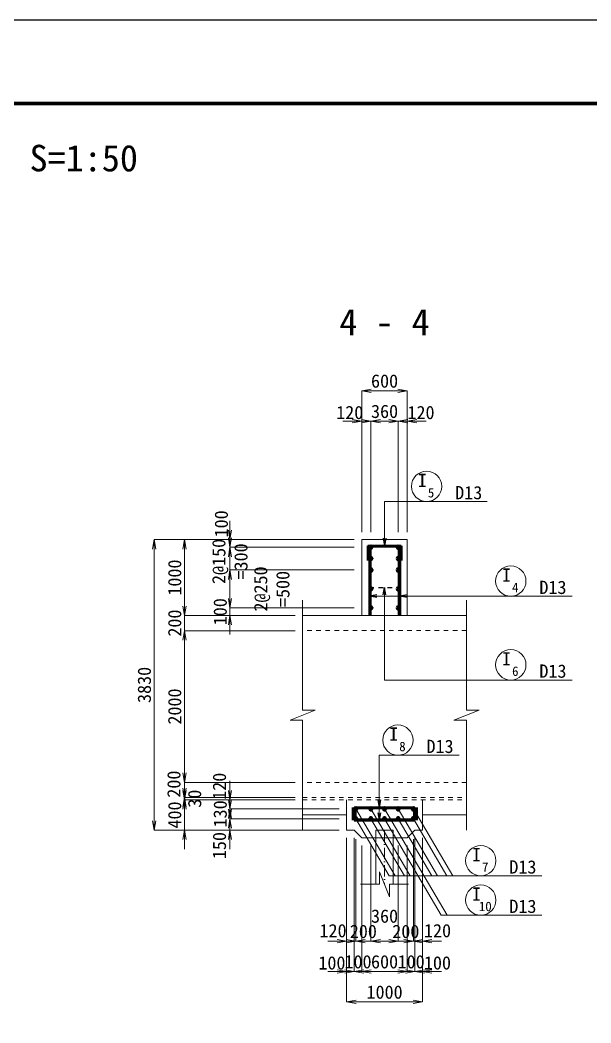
# Model space of a CAD drawing. Header units: millimetres. Extents: x 169470 to 758170, y -17820 to 11880.
# Drawn here: x 656819 to 664344, y -1341 to 11880 of the extents above; entities that cross this region are included whole.
import ezdxf
from ezdxf.enums import TextEntityAlignment as Align

# ---------------------------------------------------------------- set-up
doc = ezdxf.new("R2010")
doc.units = ezdxf.units.MM
doc.header["$LTSCALE"] = 50
doc.header["$PDSIZE"] = 300
doc.linetypes.add('SXF_一点短鎖線', pattern=[9.25, 6, -1.5, 0.25, -1.5])
doc.linetypes.add('SXF_跳び破線', pattern=[12, 6, -6])
doc.layers.get('Defpoints').update_dxf_attribs({"color": 151})
for name, color, linetype, lineweight in [('D-BGD', 7, 'Continuous', 13), ('D-BMK', 2, 'SXF_一点短鎖線', 13), ('D-STR', 1, 'Continuous', 50), ('D-STR-DIM', 7, 'Continuous', 13), ('D-STR-HTXT', 7, 'Continuous', 13), ('D-STR-STR2', 6, 'Continuous', 25), ('D-STR-STR2 @ 1', 6, 'Continuous', 25), ('D-STR-STR3', 4, 'Continuous', 25), ('D-STR-TXT', 7, 'Continuous', 13), ('D-TTL', 2, 'Continuous', 140), ('D-TTL-TXT', 7, 'Continuous', 13)]:
    doc.layers.add(name, color=color, linetype=linetype, lineweight=lineweight)
doc.styles.add('MS ゴシック', font='MS Gothic.ttf')
doc.styles.add('YOKO_GOTHIC', font='MS Gothic.ttf')
doc.dimstyles.new('DIM-50', dxfattribs={"dimscale": 50, "dimtxt": 3.5, "dimasz": 2.5, "dimexe": 0, "dimexo": 2, "dimgap": 0.8, "dimtad": 1, "dimdec": 0, "dimzin": 1, "dimdsep": 46, "dimtxsty": 'MS ゴシック', "dimblk": 'OPEN', "dimcen": 0.1, "dimclrd": 256, "dimclre": 256, "dimclrt": 256, "dimaunit": 1, "dimadec": 3, "dimazin": 0, "dimtfac": 1, "dimtdec": 0, "dimtix": 1, "dimtmove": 2, "dimatfit": 3, "dimldrblk": 'OPEN', "dimfxl": 1, "dimlwd": -1, "dimlwe": -1, "dimarcsym": 2})
doc.dimstyles.new('S50', dxfattribs={"dimscale": 50, "dimtxt": 3.5, "dimasz": 2, "dimexe": 1, "dimexo": 1, "dimgap": 1, "dimtad": 1, "dimdec": 0, "dimzin": 1, "dimdsep": 46, "dimtxsty": 'YOKO_GOTHIC', "dimblk": 'OPEN', "dimcen": 0, "dimclrd": 256, "dimclre": 256, "dimclrt": 256, "dimaunit": 1, "dimadec": 3, "dimazin": 0, "dimtfac": 1, "dimtdec": 0, "dimtix": 1, "dimtmove": 2, "dimatfit": 3, "dimldrblk": 'OPEN', "dimfxl": 1, "dimlwd": -1, "dimlwe": -1, "dimarcsym": 0})

# ---------------------------------------------------------------- blocks, each defined once
blk = doc.blocks.new('a')
at = {"layer": 'D-STR-STR2', "lineweight": 50}
for radius in [20, 10]:
    blk.add_circle((0, 0), radius, dxfattribs=at)
blk = doc.blocks.new('_Open')
at = {"color": 0, "linetype": 'ByBlock', "lineweight": -2}
for p, q in [((-1, 0.17), (0, 0)), ((-1, -0.17), (0, 0)), ((0, 0), (-1, 0))]:
    blk.add_line(p, q, dxfattribs=at)
blk = doc.blocks.new('*D101')
at = {"layer": 'D-STR-DIM', "transparency": 16777216}
for p, q in [((661199, 6593), (661074, 6593)), ((661324, 5130), (661324, 6593)), ((661324, 6593), (661444, 6593)), ((661444, 5130), (661444, 6593)), ((661569, 6593), (661694, 6593))]:
    blk.add_line(p, q, dxfattribs=at)
at = {"layer": 'Defpoints', "color": 0, "transparency": 16777216}
for p in [(661444, 6593), (661324, 5030), (661444, 5030)]:
    blk.add_point(p, dxfattribs=at)
at = {"layer": 'D-STR-DIM', "transparency": 16777216, "xscale": 125, "yscale": 125, "zscale": 125}
blk.add_blockref('_Open', (661324, 6593), dxfattribs=at)
at = {"layer": 'D-STR-DIM', "transparency": 16777216, "xscale": 125, "yscale": 125, "zscale": 125, "rotation": 180}
blk.add_blockref('_Open', (661444, 6593), dxfattribs=at)
at = {"layer": 'D-STR-DIM', "transparency": 16777216, "insert": (661165, 6705), "char_height": 175, "attachment_point": 5, "style": 'MS ゴシック'}
blk.add_mtext('120', dxfattribs=at)
blk = doc.blocks.new('*D102')
at = {"layer": 'D-STR-DIM', "transparency": 16777216}
for p, q in [((661319, 6593), (661194, 6593)), ((661444, 5130), (661444, 6593)), ((661444, 6593), (661804, 6593)), ((661804, 5130), (661804, 6593)), ((661929, 6593), (662054, 6593))]:
    blk.add_line(p, q, dxfattribs=at)
at = {"layer": 'Defpoints', "color": 0, "transparency": 16777216}
for p in [(661804, 6593), (661444, 5030), (661804, 5030)]:
    blk.add_point(p, dxfattribs=at)
at = {"layer": 'D-STR-DIM', "transparency": 16777216, "xscale": 125, "yscale": 125, "zscale": 125}
blk.add_blockref('_Open', (661444, 6593), dxfattribs=at)
at = {"layer": 'D-STR-DIM', "transparency": 16777216, "xscale": 125, "yscale": 125, "zscale": 125, "rotation": 180}
blk.add_blockref('_Open', (661804, 6593), dxfattribs=at)
at = {"layer": 'D-STR-DIM', "transparency": 16777216, "insert": (661624, 6720), "char_height": 175, "attachment_point": 5, "style": 'MS ゴシック'}
blk.add_mtext('360', dxfattribs=at)
blk = doc.blocks.new('*D103')
at = {"layer": 'D-STR-DIM', "transparency": 16777216}
for p, q in [((661679, 6593), (661554, 6593)), ((661804, 5130), (661804, 6593)), ((661804, 6593), (661924, 6593)), ((661924, 5130), (661924, 6593)), ((662049, 6593), (662174, 6593))]:
    blk.add_line(p, q, dxfattribs=at)
at = {"layer": 'Defpoints', "color": 0, "transparency": 16777216}
for p in [(661924, 6593), (661804, 5030), (661924, 5030)]:
    blk.add_point(p, dxfattribs=at)
at = {"layer": 'D-STR-DIM', "transparency": 16777216, "xscale": 125, "yscale": 125, "zscale": 125}
blk.add_blockref('_Open', (661804, 6593), dxfattribs=at)
at = {"layer": 'D-STR-DIM', "transparency": 16777216, "xscale": 125, "yscale": 125, "zscale": 125, "rotation": 180}
blk.add_blockref('_Open', (661924, 6593), dxfattribs=at)
at = {"layer": 'D-STR-DIM', "transparency": 16777216, "insert": (662104, 6705), "char_height": 175, "attachment_point": 5, "style": 'MS ゴシック'}
blk.add_mtext('120', dxfattribs=at)
blk = doc.blocks.new('*D104')
at = {"layer": 'D-STR-DIM', "transparency": 16777216}
for p, q in [((661324, 5130), (661324, 6993)), ((661449, 6993), (661799, 6993)), ((661924, 5130), (661924, 6993))]:
    blk.add_line(p, q, dxfattribs=at)
at = {"layer": 'Defpoints', "color": 0, "transparency": 16777216}
for p in [(661924, 6993), (661324, 5030), (661924, 5030)]:
    blk.add_point(p, dxfattribs=at)
at = {"layer": 'D-STR-DIM', "transparency": 16777216, "xscale": 125, "yscale": 125, "zscale": 125, "rotation": 180}
blk.add_blockref('_Open', (661324, 6993), dxfattribs=at)
at = {"layer": 'D-STR-DIM', "transparency": 16777216, "xscale": 125, "yscale": 125, "zscale": 125}
blk.add_blockref('_Open', (661924, 6993), dxfattribs=at)
at = {"layer": 'D-STR-DIM', "transparency": 16777216, "insert": (661624, 7120), "char_height": 175, "attachment_point": 5, "style": 'MS ゴシック'}
blk.add_mtext('600', dxfattribs=at)
blk = doc.blocks.new('*D105')
at = {"layer": 'D-STR-DIM', "transparency": 16777216}
for p, q in [((661224, 5030), (658586, 5030)), ((658586, 1325), (658586, 4905)), ((661024, 1200), (658586, 1200))]:
    blk.add_line(p, q, dxfattribs=at)
at = {"layer": 'Defpoints', "color": 0, "transparency": 16777216}
for p in [(658586, 5030), (661324, 5030), (661124, 1200)]:
    blk.add_point(p, dxfattribs=at)
at = {"layer": 'D-STR-DIM', "transparency": 16777216, "xscale": 125, "yscale": 125, "zscale": 125}
for p, rotation in [((658586, 5030), 90), ((658586, 1200), 270)]:
    blk.add_blockref('_Open', p, dxfattribs=dict(at, rotation=rotation))
at = {"layer": 'D-STR-DIM', "transparency": 16777216, "insert": (658458, 3115), "char_height": 175, "attachment_point": 5, "rotation": 90, "style": 'MS ゴシック'}
blk.add_mtext('3830', dxfattribs=at)
blk = doc.blocks.new('*D106')
at = {"layer": 'D-STR-DIM', "transparency": 16777216}
for p, q in [((661224, 5030), (658986, 5030)), ((658986, 4905), (658986, 4155)), ((660444, 4030), (658986, 4030))]:
    blk.add_line(p, q, dxfattribs=at)
at = {"layer": 'Defpoints', "color": 0, "transparency": 16777216}
for p in [(661324, 5030), (658986, 4030), (660544, 4030)]:
    blk.add_point(p, dxfattribs=at)
at = {"layer": 'D-STR-DIM', "transparency": 16777216, "xscale": 125, "yscale": 125, "zscale": 125}
for p, rotation in [((658986, 5030), 90), ((658986, 4030), 270)]:
    blk.add_blockref('_Open', p, dxfattribs=dict(at, rotation=rotation))
at = {"layer": 'D-STR-DIM', "transparency": 16777216, "insert": (658858, 4530), "char_height": 175, "attachment_point": 5, "rotation": 90, "style": 'MS ゴシック'}
blk.add_mtext('1000', dxfattribs=at)
blk = doc.blocks.new('*D107')
at = {"layer": 'D-STR-DIM', "transparency": 16777216}
for p, q in [((658986, 4155), (658986, 4280)), ((660444, 4030), (658986, 4030)), ((658986, 4030), (658986, 3830)), ((660444, 3830), (658986, 3830)), ((658986, 3705), (658986, 3580))]:
    blk.add_line(p, q, dxfattribs=at)
at = {"layer": 'Defpoints', "color": 0, "transparency": 16777216}
for p in [(660544, 4030), (658986, 3830), (660544, 3830)]:
    blk.add_point(p, dxfattribs=at)
at = {"layer": 'D-STR-DIM', "transparency": 16777216, "xscale": 125, "yscale": 125, "zscale": 125}
for p, rotation in [((658986, 4030), 270), ((658986, 3830), 90)]:
    blk.add_blockref('_Open', p, dxfattribs=dict(at, rotation=rotation))
at = {"layer": 'D-STR-DIM', "transparency": 16777216, "insert": (658858, 3930), "char_height": 175, "attachment_point": 5, "rotation": 90, "style": 'MS ゴシック'}
blk.add_mtext('200', dxfattribs=at)
blk = doc.blocks.new('*D108')
at = {"layer": 'D-STR-DIM', "transparency": 16777216}
for p, q in [((660444, 3830), (658986, 3830)), ((658986, 3705), (658986, 1955)), ((660444, 1830), (658986, 1830))]:
    blk.add_line(p, q, dxfattribs=at)
at = {"layer": 'Defpoints', "color": 0, "transparency": 16777216}
for p in [(660544, 3830), (658986, 1830), (660544, 1830)]:
    blk.add_point(p, dxfattribs=at)
at = {"layer": 'D-STR-DIM', "transparency": 16777216, "xscale": 125, "yscale": 125, "zscale": 125}
for p, rotation in [((658986, 3830), 90), ((658986, 1830), 270)]:
    blk.add_blockref('_Open', p, dxfattribs=dict(at, rotation=rotation))
at = {"layer": 'D-STR-DIM', "transparency": 16777216, "insert": (658858, 2830), "char_height": 175, "attachment_point": 5, "rotation": 90, "style": 'MS ゴシック'}
blk.add_mtext('2000', dxfattribs=at)
blk = doc.blocks.new('*D109')
at = {"layer": 'D-STR-DIM', "transparency": 16777216}
for p, q in [((658986, 1725), (658986, 1850)), ((660444, 1600), (658986, 1600)), ((658986, 1600), (658986, 1200)), ((661024, 1200), (658986, 1200)), ((658986, 1075), (658986, 950))]:
    blk.add_line(p, q, dxfattribs=at)
at = {"layer": 'Defpoints', "color": 0, "transparency": 16777216}
for p in [(660544, 1600), (658986, 1200), (661124, 1200)]:
    blk.add_point(p, dxfattribs=at)
at = {"layer": 'D-STR-DIM', "transparency": 16777216, "xscale": 125, "yscale": 125, "zscale": 125}
for p, rotation in [((658986, 1600), 270), ((658986, 1200), 90)]:
    blk.add_blockref('_Open', p, dxfattribs=dict(at, rotation=rotation))
at = {"layer": 'D-STR-DIM', "transparency": 16777216, "insert": (658858, 1400), "char_height": 175, "attachment_point": 5, "rotation": 90, "style": 'MS ゴシック'}
blk.add_mtext('400', dxfattribs=at)
blk = doc.blocks.new('*D110')
at = {"layer": 'D-STR-DIM', "transparency": 16777216}
for p, q in [((659586, 5155), (659586, 5280)), ((661224, 5030), (659586, 5030)), ((659586, 4930), (659586, 5030)), ((661224, 4930), (659586, 4930)), ((659586, 4805), (659586, 4680))]:
    blk.add_line(p, q, dxfattribs=at)
at = {"layer": 'Defpoints', "color": 0, "transparency": 16777216}
for p in [(659586, 5030), (661324, 5030), (661324, 4930)]:
    blk.add_point(p, dxfattribs=at)
at = {"layer": 'D-STR-DIM', "transparency": 16777216, "xscale": 125, "yscale": 125, "zscale": 125}
for p, rotation in [((659586, 5030), 270), ((659586, 4930), 90)]:
    blk.add_blockref('_Open', p, dxfattribs=dict(at, rotation=rotation))
at = {"layer": 'D-STR-DIM', "transparency": 16777216, "insert": (659473, 5238), "char_height": 175, "attachment_point": 5, "rotation": 90, "style": 'MS ゴシック'}
blk.add_mtext('100', dxfattribs=at)
blk = doc.blocks.new('*D117')
at = {"layer": 'D-STR-DIM', "transparency": 16777216}
for p, q in [((661124, 1100), (661124, -1063)), ((662124, 1100), (662124, -1063)), ((661249, -1063), (661999, -1063))]:
    blk.add_line(p, q, dxfattribs=at)
at = {"layer": 'Defpoints', "color": 0, "transparency": 16777216}
for p in [(661124, 1200), (662124, 1200), (662124, -1063)]:
    blk.add_point(p, dxfattribs=at)
at = {"layer": 'D-STR-DIM', "transparency": 16777216, "xscale": 125, "yscale": 125, "zscale": 125, "rotation": 180}
blk.add_blockref('_Open', (661124, -1063), dxfattribs=at)
at = {"layer": 'D-STR-DIM', "transparency": 16777216, "xscale": 125, "yscale": 125, "zscale": 125}
blk.add_blockref('_Open', (662124, -1063), dxfattribs=at)
at = {"layer": 'D-STR-DIM', "transparency": 16777216, "insert": (661624, -936), "char_height": 175, "attachment_point": 5, "style": 'MS ゴシック'}
blk.add_mtext('1000', dxfattribs=at)
blk = doc.blocks.new('*D118')
at = {"layer": 'D-STR-DIM', "transparency": 16777216}
for p, q in [((661124, 1100), (661124, -663)), ((661224, 1100), (661224, -663)), ((660999, -663), (660874, -663)), ((661124, -663), (661224, -663)), ((661349, -663), (661474, -663))]:
    blk.add_line(p, q, dxfattribs=at)
at = {"layer": 'Defpoints', "color": 0, "transparency": 16777216}
for p in [(661124, 1200), (661224, 1200), (661224, -663)]:
    blk.add_point(p, dxfattribs=at)
at = {"layer": 'D-STR-DIM', "transparency": 16777216, "xscale": 125, "yscale": 125, "zscale": 125}
blk.add_blockref('_Open', (661124, -663), dxfattribs=at)
at = {"layer": 'D-STR-DIM', "transparency": 16777216, "xscale": 125, "yscale": 125, "zscale": 125, "rotation": 180}
blk.add_blockref('_Open', (661224, -663), dxfattribs=at)
at = {"layer": 'D-STR-DIM', "transparency": 16777216, "insert": (660930, -551), "char_height": 175, "attachment_point": 5, "style": 'MS ゴシック'}
blk.add_mtext('100', dxfattribs=at)
blk = doc.blocks.new('*D119')
at = {"layer": 'D-STR-DIM', "transparency": 16777216}
for p, q in [((661224, 1100), (661224, -663)), ((661324, 1000), (661324, -663)), ((661099, -663), (660974, -663)), ((661224, -663), (661324, -663)), ((661449, -663), (661574, -663))]:
    blk.add_line(p, q, dxfattribs=at)
at = {"layer": 'Defpoints', "color": 0, "transparency": 16777216}
for p in [(661224, 1200), (661324, 1100), (661324, -663)]:
    blk.add_point(p, dxfattribs=at)
at = {"layer": 'D-STR-DIM', "transparency": 16777216, "xscale": 125, "yscale": 125, "zscale": 125}
blk.add_blockref('_Open', (661224, -663), dxfattribs=at)
at = {"layer": 'D-STR-DIM', "transparency": 16777216, "xscale": 125, "yscale": 125, "zscale": 125, "rotation": 180}
blk.add_blockref('_Open', (661324, -663), dxfattribs=at)
at = {"layer": 'D-STR-DIM', "transparency": 16777216, "insert": (661274, -536), "char_height": 175, "attachment_point": 5, "style": 'MS ゴシック'}
blk.add_mtext('100', dxfattribs=at)
blk = doc.blocks.new('*D120')
at = {"layer": 'D-STR-DIM', "transparency": 16777216}
for p, q in [((661324, 1000), (661324, -663)), ((661924, 1000), (661924, -663)), ((661449, -663), (661799, -663))]:
    blk.add_line(p, q, dxfattribs=at)
at = {"layer": 'Defpoints', "color": 0, "transparency": 16777216}
for p in [(661324, 1100), (661924, 1100), (661924, -663)]:
    blk.add_point(p, dxfattribs=at)
at = {"layer": 'D-STR-DIM', "transparency": 16777216, "xscale": 125, "yscale": 125, "zscale": 125, "rotation": 180}
blk.add_blockref('_Open', (661324, -663), dxfattribs=at)
at = {"layer": 'D-STR-DIM', "transparency": 16777216, "xscale": 125, "yscale": 125, "zscale": 125}
blk.add_blockref('_Open', (661924, -663), dxfattribs=at)
at = {"layer": 'D-STR-DIM', "transparency": 16777216, "insert": (661624, -536), "char_height": 175, "attachment_point": 5, "style": 'MS ゴシック'}
blk.add_mtext('600', dxfattribs=at)
blk = doc.blocks.new('*D121')
at = {"layer": 'D-STR-DIM', "transparency": 16777216}
for p, q in [((662024, 1100), (662024, -663)), ((661924, 1000), (661924, -663)), ((661799, -663), (661674, -663)), ((661924, -663), (662024, -663)), ((662149, -663), (662274, -663))]:
    blk.add_line(p, q, dxfattribs=at)
at = {"layer": 'Defpoints', "color": 0, "transparency": 16777216}
for p in [(662024, 1200), (661924, 1100), (662024, -663)]:
    blk.add_point(p, dxfattribs=at)
at = {"layer": 'D-STR-DIM', "transparency": 16777216, "xscale": 125, "yscale": 125, "zscale": 125}
blk.add_blockref('_Open', (661924, -663), dxfattribs=at)
at = {"layer": 'D-STR-DIM', "transparency": 16777216, "xscale": 125, "yscale": 125, "zscale": 125, "rotation": 180}
blk.add_blockref('_Open', (662024, -663), dxfattribs=at)
at = {"layer": 'D-STR-DIM', "transparency": 16777216, "insert": (661974, -536), "char_height": 175, "attachment_point": 5, "style": 'MS ゴシック'}
blk.add_mtext('100', dxfattribs=at)
blk = doc.blocks.new('*D122')
at = {"layer": 'D-STR-DIM', "transparency": 16777216}
for p, q in [((662024, 1100), (662024, -663)), ((662124, 1100), (662124, -663)), ((661899, -663), (661774, -663)), ((662024, -663), (662124, -663)), ((662249, -663), (662374, -663))]:
    blk.add_line(p, q, dxfattribs=at)
at = {"layer": 'Defpoints', "color": 0, "transparency": 16777216}
for p in [(662024, 1200), (662124, 1200), (662124, -663)]:
    blk.add_point(p, dxfattribs=at)
at = {"layer": 'D-STR-DIM', "transparency": 16777216, "xscale": 125, "yscale": 125, "zscale": 125}
blk.add_blockref('_Open', (662024, -663), dxfattribs=at)
at = {"layer": 'D-STR-DIM', "transparency": 16777216, "xscale": 125, "yscale": 125, "zscale": 125, "rotation": 180}
blk.add_blockref('_Open', (662124, -663), dxfattribs=at)
at = {"layer": 'D-STR-DIM', "transparency": 16777216, "insert": (662321, -551), "char_height": 175, "attachment_point": 5, "style": 'MS ゴシック'}
blk.add_mtext('100', dxfattribs=at)
blk = doc.blocks.new('*D202')
at = {"layer": 'D-STR-DIM', "transparency": 16777216}
for p, q in [((661124, 1100), (661124, -263)), ((661244, 1080), (661244, -263)), ((660999, -263), (660874, -263)), ((661124, -263), (661244, -263)), ((661369, -263), (661494, -263))]:
    blk.add_line(p, q, dxfattribs=at)
at = {"layer": 'Defpoints', "color": 0, "transparency": 16777216}
for p in [(661124, 1200), (661244, 1180), (661244, -263)]:
    blk.add_point(p, dxfattribs=at)
at = {"layer": 'D-STR-DIM', "transparency": 16777216, "xscale": 125, "yscale": 125, "zscale": 125}
blk.add_blockref('_Open', (661124, -263), dxfattribs=at)
at = {"layer": 'D-STR-DIM', "transparency": 16777216, "xscale": 125, "yscale": 125, "zscale": 125, "rotation": 180}
blk.add_blockref('_Open', (661244, -263), dxfattribs=at)
at = {"layer": 'D-STR-DIM', "transparency": 16777216, "insert": (660945, -126), "char_height": 175, "attachment_point": 5, "style": 'MS ゴシック'}
blk.add_mtext('120', dxfattribs=at)
blk = doc.blocks.new('*D203')
at = {"layer": 'D-STR-DIM', "transparency": 16777216}
for p, q in [((661244, 1080), (661244, -263)), ((661444, 1000), (661444, -263)), ((661119, -263), (660994, -263)), ((661244, -263), (661444, -263)), ((661569, -263), (661694, -263))]:
    blk.add_line(p, q, dxfattribs=at)
at = {"layer": 'Defpoints', "color": 0, "transparency": 16777216}
for p in [(661244, 1180), (661444, 1100), (661444, -263)]:
    blk.add_point(p, dxfattribs=at)
at = {"layer": 'D-STR-DIM', "transparency": 16777216, "xscale": 125, "yscale": 125, "zscale": 125}
blk.add_blockref('_Open', (661244, -263), dxfattribs=at)
at = {"layer": 'D-STR-DIM', "transparency": 16777216, "xscale": 125, "yscale": 125, "zscale": 125, "rotation": 180}
blk.add_blockref('_Open', (661444, -263), dxfattribs=at)
at = {"layer": 'D-STR-DIM', "transparency": 16777216, "insert": (661344, -136), "char_height": 175, "attachment_point": 5, "style": 'MS ゴシック'}
blk.add_mtext('200', dxfattribs=at)
blk = doc.blocks.new('*D204')
at = {"layer": 'D-STR-DIM', "transparency": 16777216}
for p, q in [((661444, 1000), (661444, -263)), ((661804, 1000), (661804, -263)), ((661569, -263), (661679, -263))]:
    blk.add_line(p, q, dxfattribs=at)
at = {"layer": 'Defpoints', "color": 0, "transparency": 16777216}
for p in [(661444, 1100), (661804, 1100), (661804, -263)]:
    blk.add_point(p, dxfattribs=at)
at = {"layer": 'D-STR-DIM', "transparency": 16777216, "xscale": 125, "yscale": 125, "zscale": 125, "rotation": 180}
blk.add_blockref('_Open', (661444, -263), dxfattribs=at)
at = {"layer": 'D-STR-DIM', "transparency": 16777216, "xscale": 125, "yscale": 125, "zscale": 125}
blk.add_blockref('_Open', (661804, -263), dxfattribs=at)
at = {"layer": 'D-STR-DIM', "transparency": 16777216, "insert": (661624, 66), "char_height": 175, "attachment_point": 5, "style": 'MS ゴシック'}
blk.add_mtext('360', dxfattribs=at)
blk = doc.blocks.new('*D205')
at = {"layer": 'D-STR-DIM', "transparency": 16777216}
for p, q in [((662004, 1080), (662004, -263)), ((661804, 1000), (661804, -263)), ((661679, -263), (661554, -263)), ((661804, -263), (662004, -263)), ((662129, -263), (662254, -263))]:
    blk.add_line(p, q, dxfattribs=at)
at = {"layer": 'Defpoints', "color": 0, "transparency": 16777216}
for p in [(661804, 1100), (662004, 1180), (662004, -263)]:
    blk.add_point(p, dxfattribs=at)
at = {"layer": 'D-STR-DIM', "transparency": 16777216, "xscale": 125, "yscale": 125, "zscale": 125}
blk.add_blockref('_Open', (661804, -263), dxfattribs=at)
at = {"layer": 'D-STR-DIM', "transparency": 16777216, "xscale": 125, "yscale": 125, "zscale": 125, "rotation": 180}
blk.add_blockref('_Open', (662004, -263), dxfattribs=at)
at = {"layer": 'D-STR-DIM', "transparency": 16777216, "insert": (661904, -136), "char_height": 175, "attachment_point": 5, "style": 'MS ゴシック'}
blk.add_mtext('200', dxfattribs=at)
blk = doc.blocks.new('*D206')
at = {"layer": 'D-STR-DIM', "transparency": 16777216}
for p, q in [((662004, 1080), (662004, -263)), ((662124, 1100), (662124, -263)), ((661879, -263), (661754, -263)), ((662004, -263), (662124, -263)), ((662249, -263), (662374, -263))]:
    blk.add_line(p, q, dxfattribs=at)
at = {"layer": 'Defpoints', "color": 0, "transparency": 16777216}
for p in [(662124, 1200), (662004, 1180), (662124, -263)]:
    blk.add_point(p, dxfattribs=at)
at = {"layer": 'D-STR-DIM', "transparency": 16777216, "xscale": 125, "yscale": 125, "zscale": 125}
blk.add_blockref('_Open', (662004, -263), dxfattribs=at)
at = {"layer": 'D-STR-DIM', "transparency": 16777216, "xscale": 125, "yscale": 125, "zscale": 125, "rotation": 180}
blk.add_blockref('_Open', (662124, -263), dxfattribs=at)
at = {"layer": 'D-STR-DIM', "transparency": 16777216, "insert": (662322, -126), "char_height": 175, "attachment_point": 5, "style": 'MS ゴシック'}
blk.add_mtext('120', dxfattribs=at)
blk = doc.blocks.new('*D207')
at = {"layer": 'D-STR-DIM', "transparency": 16777216}
for p, q in [((659586, 1725), (659586, 1850)), ((660444, 1600), (659586, 1600)), ((659586, 1600), (659586, 1480)), ((661024, 1480), (659586, 1480)), ((659586, 1355), (659586, 1230))]:
    blk.add_line(p, q, dxfattribs=at)
at = {"layer": 'Defpoints', "color": 0, "transparency": 16777216}
for p in [(660544, 1600), (659586, 1480), (661124, 1480)]:
    blk.add_point(p, dxfattribs=at)
at = {"layer": 'D-STR-DIM', "transparency": 16777216, "xscale": 125, "yscale": 125, "zscale": 125}
for p, rotation in [((659586, 1600), 270), ((659586, 1480), 90)]:
    blk.add_blockref('_Open', p, dxfattribs=dict(at, rotation=rotation))
at = {"layer": 'D-STR-DIM', "transparency": 16777216, "insert": (659448, 1779), "char_height": 175, "attachment_point": 5, "rotation": 90, "style": 'MS ゴシック'}
blk.add_mtext('120', dxfattribs=at)
blk = doc.blocks.new('*D208')
at = {"layer": 'D-STR-DIM', "transparency": 16777216}
for p, q in [((659586, 1605), (659586, 1730)), ((661024, 1480), (659586, 1480)), ((659586, 1480), (659586, 1350)), ((661024, 1350), (659586, 1350)), ((659586, 1225), (659586, 1100))]:
    blk.add_line(p, q, dxfattribs=at)
at = {"layer": 'Defpoints', "color": 0, "transparency": 16777216}
for p in [(661124, 1480), (659586, 1350), (661124, 1350)]:
    blk.add_point(p, dxfattribs=at)
at = {"layer": 'D-STR-DIM', "transparency": 16777216, "xscale": 125, "yscale": 125, "zscale": 125}
for p, rotation in [((659586, 1480), 270), ((659586, 1350), 90)]:
    blk.add_blockref('_Open', p, dxfattribs=dict(at, rotation=rotation))
at = {"layer": 'D-STR-DIM', "transparency": 16777216, "insert": (659458, 1415), "char_height": 175, "attachment_point": 5, "rotation": 90, "style": 'MS ゴシック'}
blk.add_mtext('130', dxfattribs=at)
blk = doc.blocks.new('*D209')
at = {"layer": 'D-STR-DIM', "transparency": 16777216}
for p, q in [((659586, 1475), (659586, 1600)), ((661024, 1350), (659586, 1350)), ((659586, 1350), (659586, 1200)), ((661024, 1200), (659586, 1200)), ((659586, 1075), (659586, 950))]:
    blk.add_line(p, q, dxfattribs=at)
at = {"layer": 'Defpoints', "color": 0, "transparency": 16777216}
for p in [(661124, 1350), (659586, 1200), (661124, 1200)]:
    blk.add_point(p, dxfattribs=at)
at = {"layer": 'D-STR-DIM', "transparency": 16777216, "xscale": 125, "yscale": 125, "zscale": 125}
for p, rotation in [((659586, 1350), 270), ((659586, 1200), 90)]:
    blk.add_blockref('_Open', p, dxfattribs=dict(at, rotation=rotation))
at = {"layer": 'D-STR-DIM', "transparency": 16777216, "insert": (659448, 997), "char_height": 175, "attachment_point": 5, "rotation": 90, "style": 'MS ゴシック'}
blk.add_mtext('150', dxfattribs=at)
blk = doc.blocks.new('*D1773')
at = {"layer": 'D-STR-DIM', "transparency": 16777216}
for p, q in [((658986, 1755), (658986, 1880)), ((660444, 1630), (658986, 1630)), ((658986, 1630), (658986, 1600)), ((660444, 1600), (658986, 1600)), ((658986, 1475), (658986, 1350))]:
    blk.add_line(p, q, dxfattribs=at)
at = {"layer": 'Defpoints', "color": 0, "transparency": 16777216}
for p in [(658986, 1600), (660544, 1630), (660544, 1600)]:
    blk.add_point(p, dxfattribs=at)
at = {"layer": 'D-STR-DIM', "transparency": 16777216, "xscale": 125, "yscale": 125, "zscale": 125}
for p, rotation in [((658986, 1630), 270), ((658986, 1600), 90)]:
    blk.add_blockref('_Open', p, dxfattribs=dict(at, rotation=rotation))
at = {"layer": 'D-STR-DIM', "transparency": 16777216, "insert": (659121, 1615), "char_height": 175, "attachment_point": 5, "rotation": 90, "style": 'MS ゴシック'}
blk.add_mtext('30', dxfattribs=at)
blk = doc.blocks.new('*D1916')
at = {"layer": 'D-STR-DIM', "transparency": 16777216}
for p, q in [((658986, 1955), (658986, 2080)), ((660444, 1830), (658986, 1830)), ((658986, 1830), (658986, 1630)), ((660444, 1630), (658986, 1630)), ((658986, 1505), (658986, 1380))]:
    blk.add_line(p, q, dxfattribs=at)
at = {"layer": 'Defpoints', "color": 0, "transparency": 16777216}
for p in [(660544, 1830), (658986, 1630), (660544, 1630)]:
    blk.add_point(p, dxfattribs=at)
at = {"layer": 'D-STR-DIM', "transparency": 16777216, "xscale": 125, "yscale": 125, "zscale": 125}
for p, rotation in [((658986, 1830), 270), ((658986, 1630), 90)]:
    blk.add_blockref('_Open', p, dxfattribs=dict(at, rotation=rotation))
at = {"layer": 'D-STR-DIM', "transparency": 16777216, "insert": (658848, 1807), "char_height": 175, "attachment_point": 5, "rotation": 90, "style": 'MS ゴシック'}
blk.add_mtext('200', dxfattribs=at)
blk = doc.blocks.new('*D2447')
at = {"layer": 'D-STR-DIM', "transparency": 16777216}
for p, q in [((659586, 5055), (659586, 5180)), ((661224, 4930), (659586, 4930)), ((659586, 4630), (659586, 4930)), ((661224, 4630), (659586, 4630)), ((659586, 4505), (659586, 4380))]:
    blk.add_line(p, q, dxfattribs=at)
at = {"layer": 'Defpoints', "color": 0, "transparency": 16777216}
for p in [(659586, 4930), (661324, 4930), (661324, 4630)]:
    blk.add_point(p, dxfattribs=at)
at = {"layer": 'D-STR-DIM', "transparency": 16777216, "xscale": 125, "yscale": 125, "zscale": 125}
for p, rotation in [((659586, 4930), 270), ((659586, 4630), 90)]:
    blk.add_blockref('_Open', p, dxfattribs=dict(at, rotation=rotation))
at = {"layer": 'D-STR-DIM', "transparency": 16777216, "insert": (659586, 4743), "char_height": 175, "attachment_point": 5, "rotation": 90, "style": 'MS ゴシック'}
blk.add_mtext('2@150\\P=300', dxfattribs=at)
blk = doc.blocks.new('*D2448')
at = {"layer": 'D-STR-DIM', "transparency": 16777216}
for p, q in [((661224, 4630), (659586, 4630)), ((659586, 4505), (659586, 4255)), ((661224, 4130), (659586, 4130))]:
    blk.add_line(p, q, dxfattribs=at)
at = {"layer": 'Defpoints', "color": 0, "transparency": 16777216}
for p in [(661324, 4630), (659586, 4130), (661324, 4130)]:
    blk.add_point(p, dxfattribs=at)
at = {"layer": 'D-STR-DIM', "transparency": 16777216, "xscale": 125, "yscale": 125, "zscale": 125}
for p, rotation in [((659586, 4630), 90), ((659586, 4130), 270)]:
    blk.add_blockref('_Open', p, dxfattribs=dict(at, rotation=rotation))
at = {"layer": 'D-STR-DIM', "transparency": 16777216, "insert": (660138, 4380), "char_height": 175, "attachment_point": 5, "rotation": 90, "style": 'MS ゴシック'}
blk.add_mtext('2@250\\P=500', dxfattribs=at)
blk = doc.blocks.new('*D2449')
at = {"layer": 'D-STR-DIM', "transparency": 16777216}
for p, q in [((659586, 4255), (659586, 4380)), ((661224, 4130), (659586, 4130)), ((659586, 4130), (659586, 4030)), ((660444, 4030), (659586, 4030)), ((659586, 3905), (659586, 3780))]:
    blk.add_line(p, q, dxfattribs=at)
at = {"layer": 'Defpoints', "color": 0, "transparency": 16777216}
for p in [(661324, 4130), (659586, 4030), (660544, 4030)]:
    blk.add_point(p, dxfattribs=at)
at = {"layer": 'D-STR-DIM', "transparency": 16777216, "xscale": 125, "yscale": 125, "zscale": 125}
for p, rotation in [((659586, 4130), 270), ((659586, 4030), 90)]:
    blk.add_blockref('_Open', p, dxfattribs=dict(at, rotation=rotation))
at = {"layer": 'D-STR-DIM', "transparency": 16777216, "insert": (659458, 4080), "char_height": 175, "attachment_point": 5, "rotation": 90, "style": 'MS ゴシック'}
blk.add_mtext('100', dxfattribs=at)

msp = doc.modelspace()

# ---------------------------------------------------------------- linework, layer by layer
at = {"layer": 'D-BGD'}
for p, q in [((661323.84, 5030.46), (661323.84, 4030.46)), ((661923.84, 5030.46), (661323.84, 5030.46)), ((661923.84, 5030.46), (661923.84, 4030.46)), ((660543.84, 4030.46), (662703.84, 4030.46)), ((661123.84, 1600.46), (661123.84, 1200.46)), ((662123.84, 1600.46), (662123.84, 1200.46)), ((660543.84, 1400.46), (661123.84, 1400.46)), ((662123.84, 1400.46), (662703.84, 1400.46)), ((661508.84, 1200.46), (661508.84, 486.97)), ((661738.84, 1200.46), (661508.84, 1200.46)), ((661738.84, 1200.46), (661738.84, 486.97))]:
    msp.add_line(p, q, dxfattribs=at)
at = {"layer": 'D-BGD', "linetype": 'SXF_跳び破線', "ltscale": 0.2}
for p, q in [((662703.84, 3830.46), (660543.84, 3830.46)), ((662703.84, 1830.46), (660543.84, 1830.46)), ((660543.84, 1630.46), (662703.84, 1630.46)), ((660543.84, 1600.46), (662703.84, 1600.46))]:
    msp.add_line(p, q, dxfattribs=at)
at = {"layer": 'D-BGD'}
msp.add_lwpolyline([(661123.84, 1200.46), (661223.84, 1200.46), (661323.84, 1100.46), (661923.84, 1100.46), (662023.84, 1200.46), (662123.84, 1200.46)], dxfattribs=at)
at = {"layer": 'D-BMK', "ltscale": 0.5}
msp.add_line((661623.84, 1200.46), (661623.84, 486.97), dxfattribs=at)
at = {"layer": 'D-STR'}
for p, q in [((661403.84, 4950.46), (661843.84, 4950.46)), ((661403.84, 4950.46), (661403.84, 4755.46)), ((661423.84, 4930.46), (661423.84, 4030.46)), ((661823.84, 4930.46), (661823.84, 4030.46)), ((661843.84, 4950.46), (661843.84, 4755.46)), ((661203.84, 1500.46), (661203.84, 1330.46)), ((661223.84, 1500.46), (662023.84, 1500.46)), ((661223.84, 1500.46), (661223.84, 1330.46)), ((662023.84, 1330.46), (662023.84, 1500.46)), ((662043.84, 1500.46), (662043.84, 1330.46)), ((661223.84, 1330.46), (662023.84, 1330.46))]:
    msp.add_line(p, q, dxfattribs=at)
at = {"layer": 'D-STR-HTXT'}
for p, q in [((661423.84, 4283.79), (664094.54, 4283.79)), ((661243.84, 1480.46), (661762.18, 597.73)), ((661443.84, 1480.46), (661962.18, 597.73)), ((661623.84, 1480.46), (662447.05, 78.53)), ((661803.84, 1480.46), (662322.18, 597.73)), ((662003.84, 1480.46), (662522.18, 597.73)), ((661243.84, 1350.46), (661685.84, 597.73)), ((661443.84, 1350.46), (661885.84, 597.73)), ((661623.84, 1350.46), (662370.71, 78.53)), ((661803.84, 1350.46), (662245.84, 597.73)), ((662003.84, 1350.46), (662445.84, 597.73)), ((661685.84, 597.73), (663698.73, 597.73)), ((662370.71, 78.53), (663698.73, 78.53))]:
    msp.add_line(p, q, dxfattribs=at)
for points in [[(660543.84, 4230.46), (660543.84, 2780.46), (660708.84, 2780.46), (660378.84, 2650.46), (660543.84, 2650.46), (660543.84, 1200.46)], [(662703.84, 4230.46), (662703.84, 2780.46), (662868.84, 2780.46), (662538.84, 2650.46), (662703.84, 2650.46), (662703.84, 1200.46)], [(661938.84, 486.97), (661688.84, 486.97), (661688.84, 321.97), (661558.84, 651.97), (661558.84, 486.97), (661308.84, 486.97)]]:
    msp.add_lwpolyline(points, dxfattribs=at)
for centre in [(662177.84, 5732.32), (663287.98, 4483.79), (663287.98, 3379.64), (661800.13, 2387.24), (662892.17, 797.73)]:
    msp.add_circle(centre, 200, dxfattribs=at)
at = {"layer": 'D-STR-HTXT', "color": 4}
msp.add_circle((662892.17, 278.53), 200, dxfattribs=at)
at = {"layer": 'D-STR-STR3', "linetype": 'SXF_跳び破線', "ltscale": 0.2}
msp.add_line((661423.84, 4400.46), (661823.84, 4400.46), dxfattribs=at)
at = {"layer": 'D-TTL'}
msp.add_lwpolyline([(633044.53, 10780), (633044.53, -16720), (673044.53, -16720), (673044.53, 10780)], close=True, dxfattribs=at)
at = {"layer": 'Defpoints'}
for p, q in [((661803.84, 4930.46), (661443.84, 4930.46)), ((661443.84, 4930.46), (661443.84, 4030.46)), ((661803.84, 4930.46), (661803.84, 4030.46)), ((661243.84, 1480.46), (661243.84, 1350.46)), ((662003.84, 1480.46), (661243.84, 1480.46)), ((662003.84, 1480.46), (662003.84, 1350.46)), ((661243.84, 1350.46), (662003.84, 1350.46))]:
    msp.add_line(p, q, dxfattribs=at)
at = {"layer": 'Defpoints', "color": 1}
msp.add_lwpolyline([(632019.53, 11880), (632019.53, -17820), (674069.53, -17820), (674069.53, 11880)], close=True, dxfattribs=at)

# ---------------------------------------------------------------- block references
at = {"layer": 'D-STR-STR2 @ 1', "xscale": -1}
for p in [(661443.84, 4930.46), (661803.84, 4930.46), (661443.84, 4780.46), (661803.84, 4780.46), (661443.84, 4630.46), (661803.84, 4630.46), (661443.84, 4380.46), (661803.84, 4380.46), (661443.84, 4130.46), (661803.84, 4130.46), (661243.84, 1480.46), (661443.84, 1480.46), (661623.84, 1480.46), (661803.84, 1480.46), (662003.84, 1480.46), (661243.84, 1350.46), (661443.84, 1350.46), (661623.84, 1350.46), (661803.84, 1350.46), (662003.84, 1350.46)]:
    msp.add_blockref('a', p, dxfattribs=at)

# ---------------------------------------------------------------- texts
at = {"layer": 'D-STR-TXT', "style": 'YOKO_GOTHIC'}
for s, height, p in [('4 - 4', 350, (661623.84, 7724.06)), ('I', 175, (662121.56, 5724.01)), ('5', 125, (662237.22, 5586.2)), ('I', 175, (663231.7, 4475.47)), ('4', 125, (663347.36, 4337.67)), ('I', 175, (663231.7, 3371.32)), ('6', 125, (663347.36, 3233.52)), ('I', 175, (661743.86, 2378.92)), ('8', 125, (661859.52, 2241.12)), ('I', 175, (662835.89, 789.41)), ('7', 125, (662951.55, 651.61))]:
    msp.add_text(s, height=height, dxfattribs=at).set_placement(p, align=Align.CENTER)
for p in [(662554.36, 5562.32), (663664.5, 4313.79), (663664.5, 3209.64), (662176.65, 2217.24), (663268.69, 627.73)]:
    msp.add_text('D13', height=175, dxfattribs=at).set_placement(p)
at = {"layer": 'D-STR-TXT', "color": 4, "style": 'YOKO_GOTHIC'}
for s, height, p in [('I', 175, (662835.89, 270.21)), ('10', 125, (662951.55, 132.41))]:
    msp.add_text(s, height=height, dxfattribs=at).set_placement(p, align=Align.CENTER)
msp.add_text('D13', height=175, dxfattribs=at).set_placement((663268.69, 108.53))
at = {"layer": 'D-TTL-TXT', "style": 'MS ゴシック'}
msp.add_text('S=1:50', height=350, dxfattribs=at).set_placement((657659.01, 9780), align=Align.BOTTOM_CENTER)

# ---------------------------------------------------------------- dimensions: what is measured, and where the dimension line sits
at = {"layer": 'D-STR-DIM'}
for base, p1, p2, picture, middle in [((661923.84, 6992.73), (661323.84, 5030.46), (661923.84, 5030.46), '*D104', (661623.84, 7120.23)), ((661803.84, 6592.73), (661443.84, 5030.46), (661803.84, 5030.46), '*D102', (661623.84, 6720.23)), ((661323.84, -663.45), (661223.84, 1200.46), (661323.84, 1100.46), '*D119', (661273.84, -535.95)), ((662123.84, -1063.45), (661123.84, 1200.46), (662123.84, 1200.46), '*D117', (661623.84, -935.95)), ((662023.84, -663.45), (661923.84, 1100.46), (662023.84, 1200.46), '*D121', (661973.84, -535.95)), ((661443.84, -263.45), (661243.84, 1180.46), (661443.84, 1100.46), '*D203', (661343.84, -135.95)), ((661923.84, -663.45), (661323.84, 1100.46), (661923.84, 1100.46), '*D120', (661623.84, -535.95)), ((662003.84, -263.45), (661803.84, 1100.46), (662003.84, 1180.46), '*D205', (661903.84, -135.95))]:
    dim = msp.add_linear_dim(base=base, p1=p1, p2=p2, dimstyle='DIM-50', dxfattribs=at)
    dim.commit()
    dim.dimension.update_dxf_attribs({"geometry": picture, "text_midpoint": middle})
for base, p1, p2, picture, middle in [((661443.84, 6592.73), (661323.84, 5030.46), (661443.84, 5030.46), '*D101', (661164.87, 6705.23)), ((661923.84, 6592.73), (661803.84, 5030.46), (661923.84, 5030.46), '*D103', (662104.4, 6705.23)), ((661223.84, -663.45), (661123.84, 1200.46), (661223.84, 1200.46), '*D118', (660929.64, -550.95)), ((661243.84, -263.45), (661123.84, 1200.46), (661243.84, 1180.46), '*D202', (660945.05, -125.95)), ((662123.84, -263.45), (662003.84, 1180.46), (662123.84, 1200.46), '*D206', (662321.84, -125.95)), ((662123.84, -663.45), (662023.84, 1200.46), (662123.84, 1200.46), '*D122', (662320.59, -550.95)), ((661803.84, -263.45), (661443.84, 1100.46), (661803.84, 1100.46), '*D204', (661623.84, 65.6))]:
    dim = msp.add_linear_dim(base=base, p1=p1, p2=p2, dimstyle='DIM-50', dxfattribs=at)
    dim.commit()
    dim.dimension.update_dxf_attribs({"geometry": picture, "text_midpoint": middle, "dimtype": 160})
for base, p1, p2, picture, middle in [((659585.68, 5030.46), (661323.84, 4930.46), (661323.84, 5030.46), '*D110', (659473.18, 5237.57)), ((658985.68, 1630.46), (660543.84, 1830.46), (660543.84, 1630.46), '*D1916', (658848.18, 1807.01)), ((658985.68, 1600.46), (660543.84, 1630.46), (660543.84, 1600.46), '*D1773', (659120.59, 1615.46)), ((659585.68, 1480.46), (660543.84, 1600.46), (661123.84, 1480.46), '*D207', (659448.18, 1778.97)), ((659585.68, 1200.46), (661123.84, 1350.46), (661123.84, 1200.46), '*D209', (659448.18, 996.98))]:
    dim = msp.add_linear_dim(base=base, p1=p1, p2=p2, angle=90, dimstyle='DIM-50', dxfattribs=at)
    dim.commit()
    dim.dimension.update_dxf_attribs({"geometry": picture, "text_midpoint": middle, "dimtype": 160})
for base, p2, text, picture, middle in [((659585.68, 4930.46), (661323.84, 4930.46), '2@150\\P=<>', '*D2447', (659585.68, 4742.96)), ((659585.68, 4130.46), (661323.84, 4130.46), '2@250\\P=<>', '*D2448', (660137.56, 4380.46))]:
    dim = msp.add_linear_dim(base=base, p1=(661323.84, 4630.46), p2=p2, angle=90, text=text, dimstyle='DIM-50', dxfattribs=at)
    dim.commit()
    dim.dimension.update_dxf_attribs({"geometry": picture, "text_midpoint": middle, "dimtype": 160})
for base, p1, p2, picture, middle in [((658585.68, 5030.46), (661123.84, 1200.46), (661323.84, 5030.46), '*D105', (658458.18, 3115.46)), ((658985.68, 4030.46), (661323.84, 5030.46), (660543.84, 4030.46), '*D106', (658858.18, 4530.46)), ((659585.68, 4030.46), (661323.84, 4130.46), (660543.84, 4030.46), '*D2449', (659458.18, 4080.46)), ((658985.68, 3830.46), (660543.84, 4030.46), (660543.84, 3830.46), '*D107', (658858.18, 3930.46)), ((658985.68, 1830.46), (660543.84, 3830.46), (660543.84, 1830.46), '*D108', (658858.18, 2830.46)), ((658985.68, 1200.46), (660543.84, 1600.46), (661123.84, 1200.46), '*D109', (658858.18, 1400.46)), ((659585.68, 1350.46), (661123.84, 1480.46), (661123.84, 1350.46), '*D208', (659458.18, 1415.46))]:
    dim = msp.add_linear_dim(base=base, p1=p1, p2=p2, angle=90, dimstyle='DIM-50', dxfattribs=at)
    dim.commit()
    dim.dimension.update_dxf_attribs({"geometry": picture, "text_midpoint": middle})

# ---------------------------------------------------------------- leaders
at = {"layer": 'D-STR-HTXT'}
for points in [[(661623.84, 4950.46), (661623.84, 5532.32), (662977.84, 5532.32)], [(661623.84, 4400.46), (661623.84, 3179.64), (664094.54, 3179.64)], [(661423.84, 4283.79), (662026.33, 4283.79)], [(661823.84, 4283.79), (662414.22, 4283.79)], [(661553.2, 1330.46), (661553.2, 2187.24), (662606.7, 2187.24)], [(661553.2, 1500.46), (661553.2, 1729.03)]]:
    msp.add_leader(points, dimstyle='S50', dxfattribs=at)

doc.saveas('drawing.dxf')
